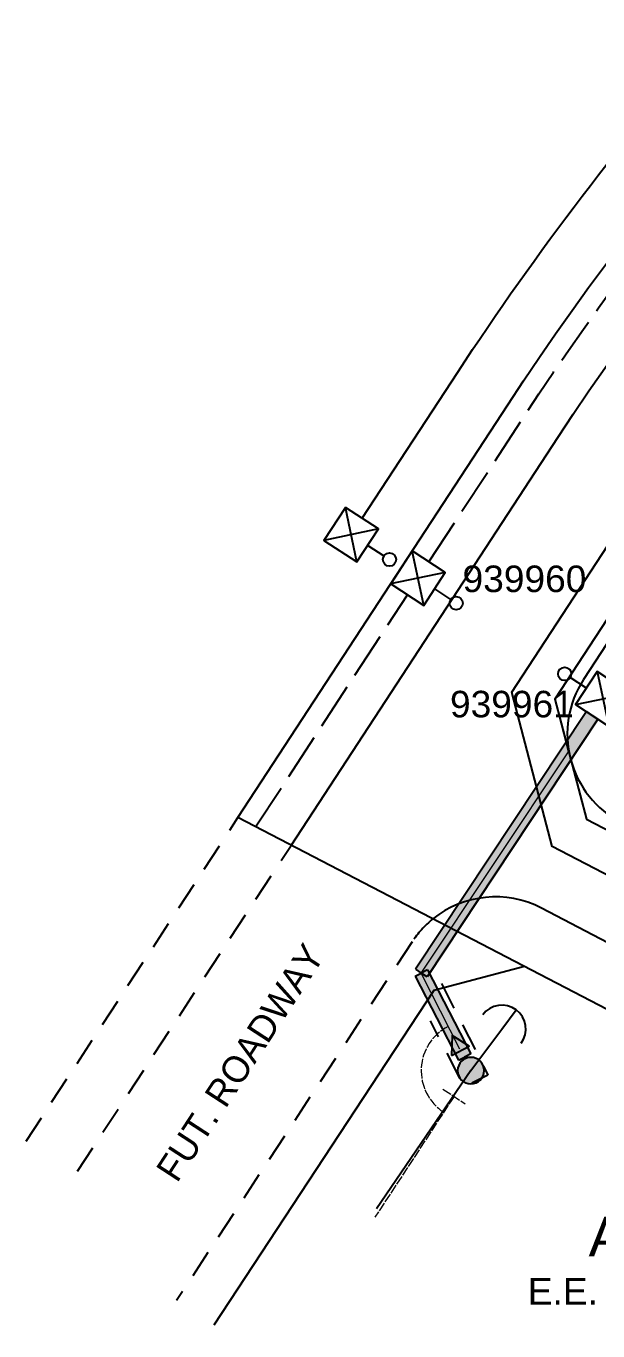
# Model space of a CAD drawing. Header units: metres. Extents: x 303798 to 304438, y 6274082 to 6274908.
# Drawn here: x 303797.7 to 303840.8, y 6274312.7 to 6274411.1 of the extents above; entities that cross this region are included whole.
import ezdxf
from ezdxf.enums import TextEntityAlignment as Align

# ---------------------------------------------------------------- set-up
doc = ezdxf.new("R2010")
doc.units = ezdxf.units.M
doc.header["$LTSCALE"] = 0.7
for name, pattern in [('Cable Exist OH', [1, 1, 0]), ('Dash', [5, 3, -2]), ('IE Trench LV', [6.5, 5, -1.5])]:
    doc.linetypes.add(name, pattern=pattern)
doc.layers.get('0').update_dxf_attribs({"color": 6})
for name, color, linetype in [('_User Miscellaneous1', 3, 'Continuous'), ('_User Miscellaneous11', 7, 'Continuous'), ('_User Miscellaneous7', 150, 'Continuous'), ('_User Miscellaneous8', 7, 'Continuous'), ('_User Miscellaneous9', 8, 'Continuous'), ('_User_HV_Exist', 7, 'Continuous'), ('Cadastre Developer_SP_NEW', 4, 'Continuous'), ('Cadastre Easements_SP_NEW', 7, 'Continuous'), ('Cadastre Roads_SP_NEW', 8, 'Continuous'), ('Duct_SP_NEW', 2, 'Continuous'), ('Equip_SP_HV_NEW', 2, 'Continuous'), ('Mains_HV_NEW_V97', 2, 'Continuous'), ('Mains_LV_NEW_R6', 2, 'Continuous'), ('Mains_LV_NEW_T84', 2, 'Continuous'), ('OH_Details_SP_MISC', 6, 'Continuous'), ('SupportsOH_SP_MISC', 7, 'Continuous'), ('SupportsOH_SP_TR_HV_LV_SL_EXT', 7, 'Continuous'), ('SupportsUG_SP_LV_SL_NEW', 2, 'Continuous'), ('Trench_SP_NEW', 2, 'Continuous')]:
    doc.layers.add(name, color=color, linetype=linetype)
doc.layers.add('_User Miscellaneous5', color=7, linetype='Continuous', lineweight=35)
doc.layers.add('_User Notes', color=7, linetype='Continuous', plot=False)
doc.styles.add('ARIAL', font='arial.ttf', dxfattribs={"height": 2})
doc.styles.add('Dot', font='dotfont.shx', dxfattribs={"height": 2})
doc.styles.add('POLE_LABEL', font='arial.ttf')
doc.styles.add('SL_LABEL', font='arial.ttf')
doc.styles.get("Standard").update_dxf_attribs({"font": 'arial.ttf'})
doc.styles.add('style1', font='iso3098b.shx')
doc.linetypes.add('Cable 1', pattern='A,10,-0.1,["//",style1,S=2.5,R=0,X=0.35,Y=-1.25],-5', length=15.1)
doc.linetypes.add('Cable New UG', pattern='A,8,-1,["x",style1,S=3.5,R=0,X=0.35,Y=-1],-3.5', length=12.5)
doc.linetypes.add('Cable Z', pattern='A,8,-1,["Z",Standard,S=2.5,R=0,X=0.35,Y=-1.25],-3.5', length=12.5)

# ---------------------------------------------------------------- blocks, each defined once
blk = doc.blocks.new('POLE_EXT')
blk.add_hatch(color=256).paths.add_polyline_path([(-1, 0, 1), (1, 0, 1)])
blk.add_lwpolyline([(-1, 0, 1), (1, 0, 1)], format="xyb", close=True)
for tag, height, flags, p in [('pNumber', 2.5, 8, (-17.84, 2.067)), ('OWNED_BY', 0.2, 9, (1.355, -0.4)), ('SPECIAL_USE', 0.2, 9, (1.355, -0.8)), ('STATE', 0.2, 9, (1.355, -1)), ('PARENT', 0.2, 9, (1.355, -0.6)), ('cLV', 0.2, 9, (1.355, -1.4)), ('cHV', 0.2, 9, (1.355, -2)), ('hDepth', 0.2, 9, (1.355, -1.6)), ('hDia', 0.2, 9, (1.355, -1.8)), ('USAGE', 0.2, 9, (1.355, -1.2)), ('LBRACKET', 0.2, 9, (1.355, -2.2)), ('LExisting', 0.2, 9, (1.355, -2.4)), ('LANTNUMBER', 0.2, 9, (1.355, -2.6)), ('LOther', 0.2, 9, (1.355, -2.8)), ('LRemove', 0.2, 9, (1.355, -3)), ('cLinedev', 0.2, 9, (1.355, -3.4)), ('pExisting', 0.2, 9, (1.355, -3.8)), ('LEGEND', 0.2, 9, (1.355, -3.2)), ('LOCATION', 0.2, 9, (1.355, -3.6)), ('PFNUMBER', 0.2, 9, (1.355, -4)), ('pFooting', 0.2, 9, (1.355, -4.4)), ('pNew', 0.2, 9, (1.355, -4.6)), ('pRelocate', 0.2, 9, (1.355, -5)), ('NEWPFNUMBER', 0.2, 9, (1.355, -4.2)), ('pRemove', 0.2, 9, (1.355, -5.2)), ('pReplace', 0.2, 9, (1.355, -5.4)), ('pStay', 0.2, 9, (1.355, -5.6)), ('pType', 0.2, 9, (1.355, -5.8)), ('cspan', 0.2, 9, (1.355, -6)), ('STREETNAME', 0.2, 9, (1.355, -6.2)), ('SUBURB', 0.2, 9, (1.355, -6.4)), ('NOTES', 0.2, 9, (1.355, -6.6)), ('MAINTAINED_BY', 0.2, 9, (1.355, -6.814)), ('OPERATED_BY', 0.2, 9, (1.355, -7.014))]:
    blk.add_attdef(tag, text='', height=height, dxfattribs=dict(flags=flags)).set_placement(p, align=Align.MIDDLE_LEFT)
at = {"style": 'POLE_LABEL', "flags": 9}
for tag, height, p in [('ASSET_NUM', 2.5, (2, 2)), ('STRUCTURE_PLANT_NUMBER', 0.2, (1.355, 0.028)), ('STREET_CODE', 0.2, (1.355, -0.2))]:
    blk.add_attdef(tag, text='', height=height, dxfattribs=at).set_placement(p, align=Align.MIDDLE_LEFT)
at = {"flags": 1}
blk.add_attdef('Z', (1.355, -7.328), '', height=0.2, dxfattribs=at)
blk = doc.blocks.new('UGOH_NEW')
blk.add_hatch(color=256).paths.add_polyline_path([(-0.753, 1.698), (0.747, 1.698), (-0.003, 2.997)])
at = {"color": 1}
blk.add_lwpolyline([(-0.753, 1.698), (0.747, 1.698), (-0.003, 2.997)], close=True, dxfattribs=at)
for tag, flags, p in [('CONSTRUCTED_VOLTAGE', 9, (1.5, 0)), ('OPERATING_VOLTAGE', 9, (1.5, -0.2)), ('ORIENTATION', 9, (1.5, -0.4)), ('STATE', 9, (1.5, -0.6)), ('OWNED_BY', 9, (1.5, -1)), ('USAGE', 9, (1.5, -0.8)), ('ACTUAL_STATUS', 9, (1.5, -1.6)), ('TYPE', 1, (1.5, -2)), ('OPERATED_BY', 9, (1.5, -1.2)), ('MAINTAINED_BY', 9, (1.5, -1.4)), ('NUMBER_OF_PHASES', 9, (1.5, -1.8))]:
    blk.add_attdef(tag, text='', height=0.2, dxfattribs=dict(flags=flags)).set_placement(p, align=Align.MIDDLE_LEFT)
blk = doc.blocks.new('*U177')
at = {"layer": '_User Miscellaneous7', "lineweight": -3}
for points in [[(1.174, -5.023), (1.174, -3.573)], [(-0.311, -5.023), (2.674, -8.008)], [(2.659, -5.023), (-0.311, -7.993)]]:
    blk.add_lwpolyline(points, dxfattribs=at)
blk.add_lwpolyline([(-0.311, -7.993), (2.659, -7.993), (2.659, -5.023), (-0.311, -5.023)], close=True, dxfattribs=at)
blk.add_circle((1.174, -3.073), 0.5, dxfattribs=at)
at = {"layer": '_User Miscellaneous8', "color": 2, "lineweight": -3}
blk.add_lwpolyline([(-1.485, 0), (1.485, 0), (1.485, 2.97), (-1.485, 2.97)], close=True, dxfattribs=at)
at = {"layer": '_User Miscellaneous9', "color": 2, "lineweight": -3}
for points in [[(-1.485, 2.97), (1.5, -0.015)], [(1.485, 2.97), (-1.485, -0.015)]]:
    blk.add_lwpolyline(points, dxfattribs=at)
at = {"style": 'POLE_LABEL', "flags": 9}
blk.add_attdef('STRUCTURE_PLANT_NUMBER', text='', height=0.2, dxfattribs=at).set_placement((1.641, 1.727), align=Align.MIDDLE_LEFT)
for tag, flags, p in [('STREET_CODE', 9, (1.641, 1.485)), ('OWNED_BY', 9, (1.641, 1.085)), ('OPERATED_BY', 9, (1.641, 0.885)), ('COLUMN_TYPE', 9, (1.641, 1.285)), ('STATE', 9, (1.641, 0.485)), ('USAGE', 9, (1.641, 0.285)), ('MAINTAINED_BY', 9, (1.641, 0.685)), ('LEGEND', 9, (1.641, 0.085)), ('SUBURB', 9, (1.641, -0.315)), ('STREETNAME', 9, (1.641, -0.515)), ('PARENT', 9, (1.641, -0.115)), ('LOCATION', 9, (1.641, -0.715)), ('NOTES', 9, (1.641, -0.915)), ('Z', 1, (1.641, -1.315)), ('LABEL_ALIGNMENT', 9, (1.641, -1.115))]:
    blk.add_attdef(tag, text='', height=0.2, dxfattribs=dict(flags=flags)).set_placement(p, align=Align.MIDDLE_LEFT)
at = {"layer": '_User Miscellaneous5', "style": 'ARIAL', "flags": 8}
blk.add_attdef('ASSET_NUM', text='', height=2, dxfattribs=at).set_placement((2, 3.485), align=Align.MIDDLE_LEFT)
blk = doc.blocks.new('*U51')
at = {"layer": '_User Miscellaneous8', "color": 2}
blk.add_line((0, 0), (0, 1.45), dxfattribs=at)
blk.add_circle((0, 1.95), 0.5, dxfattribs=at)
for tag, p, flags in [('Z', (0, 0), 1), ('OPERATED_BY', (0, -9.607), 9)]:
    blk.add_attdef(tag, p, '', height=0.2, dxfattribs=dict(flags=flags))
at = {"style": 'SL_LABEL', "flags": 9}
blk.add_attdef('STREET_CODE', text='', height=0.2, dxfattribs=at).set_placement((0, -0.2), align=Align.MIDDLE_LEFT)
at = {"flags": 9}
for tag, p in [('CONSTRUCTED_VOLTAGE', (0, -0.4)), ('CONTROL_TYPE', (0, -0.6)), ('LANTERN_PURPOSE', (0, -0.8)), ('LANTERN_TYPE', (0, -1)), ('OPERATING_VOLTAGE', (0, -1.4)), ('ORIENTATION', (0, -1.6)), ('OWNED_BY', (0, -1.8)), ('STATE', (0, -2)), ('NO_PHASES', (0, -1.2)), ('CEXIST', (0, -2.4)), ('CNEW', (0, -2.6)), ('CNUMBER', (0, -2.8)), ('CREMOVE', (0, -3)), ('USAGE', (0, -2.2)), ('CREPLACE', (0, -3.2)), ('LKINGHEIGHT', (0, -3.4)), ('LBRACKET', (0, -3.6)), ('LBRACKETVOCAB', (0, -3.8)), ('LCATEGORY', (0, -4)), ('LCHARGE1', (0, -4.2)), ('LCHARGE1PERCENT', (0, -4.4)), ('LCHARGE2', (0, -4.6)), ('LCHARGE2PERCENT', (0, -4.8)), ('LCHARGE3', (0, -5)), ('LCHARGE3PERCENT', (0, -5.2)), ('LEXIST', (0, -5.4)), ('LLAMP', (0, -5.6)), ('LLAMPVOCAB', (0, -5.8)), ('LMAST', (0, -6)), ('LMASTVOCAB', (0, -6.2)), ('LNEW', (0, -6.4)), ('LANTNUMBER', (0, -6.6)), ('LOUTREACH', (0, -7)), ('LOUTREACHVOCAB', (0, -7.2)), ('LRATECODE', (0, -7.4)), ('LREMOVE', (0, -7.6)), ('LREPLACE', (0, -7.8)), ('SUBURB', (0, -8.6)), ('STREETNAME', (0, -8.8)), ('LTYPE', (0, -8)), ('LTYPEVOCAB', (0, -8.2)), ('LEGEND', (0, -8.4)), ('LOCATION', (0, -9)), ('NOTES', (0, -9.2)), ('MAINTAINED_BY', (0, -9.863))]:
    blk.add_attdef(tag, text='', height=0.2, dxfattribs=at).set_placement(p, align=Align.MIDDLE_LEFT)
at = {"layer": '_User Notes', "style": 'SL_LABEL', "flags": 8}
blk.add_attdef('ASSET_NUM', text='', height=2.5, dxfattribs=at).set_placement((2, 2), align=Align.MIDDLE_LEFT)
at = {"layer": '_User Notes', "flags": 8}
blk.add_attdef('LNUMBER', text='', height=2.5, dxfattribs=at).set_placement((1.2, -2.8), align=Align.MIDDLE_LEFT)
blk = doc.blocks.new('*U148')
at = {"layer": '_User Miscellaneous7', "lineweight": -3}
for points in [[(0, -3.03), (0, -1.58)], [(-1.485, -3.03), (1.5, -6.015)], [(1.485, -3.03), (-1.485, -6)]]:
    blk.add_lwpolyline(points, dxfattribs=at)
blk.add_lwpolyline([(-1.485, -6), (1.485, -6), (1.485, -3.03), (-1.485, -3.03)], close=True, dxfattribs=at)
blk.add_circle((0, -1.08), 0.5, dxfattribs=at)
at = {"layer": '_User Miscellaneous8', "color": 2, "lineweight": -3}
blk.add_lwpolyline([(-1.485, 0), (1.485, 0), (1.485, 2.97), (-1.485, 2.97)], close=True, dxfattribs=at)
at = {"layer": '_User Miscellaneous9', "color": 2, "lineweight": -3}
for points in [[(-1.485, 2.97), (1.5, -0.015)], [(1.485, 2.97), (-1.485, -0.015)]]:
    blk.add_lwpolyline(points, dxfattribs=at)
at = {"style": 'POLE_LABEL', "flags": 9}
blk.add_attdef('STRUCTURE_PLANT_NUMBER', text='', height=0.2, dxfattribs=at).set_placement((1.641, 1.727), align=Align.MIDDLE_LEFT)
for tag, flags, p in [('STREET_CODE', 9, (1.641, 1.485)), ('OWNED_BY', 9, (1.641, 1.085)), ('OPERATED_BY', 9, (1.641, 0.885)), ('COLUMN_TYPE', 9, (1.641, 1.285)), ('STATE', 9, (1.641, 0.485)), ('USAGE', 9, (1.641, 0.285)), ('MAINTAINED_BY', 9, (1.641, 0.685)), ('LEGEND', 9, (1.641, 0.085)), ('SUBURB', 9, (1.641, -0.315)), ('STREETNAME', 9, (1.641, -0.515)), ('PARENT', 9, (1.641, -0.115)), ('LOCATION', 9, (1.641, -0.715)), ('NOTES', 9, (1.641, -0.915)), ('Z', 1, (1.641, -1.315)), ('LABEL_ALIGNMENT', 9, (1.641, -1.115))]:
    blk.add_attdef(tag, text='', height=0.2, dxfattribs=dict(flags=flags)).set_placement(p, align=Align.MIDDLE_LEFT)
at = {"layer": '_User Miscellaneous5', "style": 'ARIAL', "flags": 8}
blk.add_attdef('ASSET_NUM', text='', height=2, dxfattribs=at).set_placement((2, 3.485), align=Align.MIDDLE_LEFT)
blk = doc.blocks.new('*U242')
at = {"linetype": 'Continuous', "ltscale": 0.3}
blk.add_line((5.709, 0), (1.8, 0), dxfattribs=at)
at = {"ltscale": 0.5, "flags": 128}
blk.add_lwpolyline([(1.8, 0), (0, 0)], dxfattribs=at)
blk.add_arc((1.8, 0), 1.8, 90, 270)

msp = doc.modelspace()

# ---------------------------------------------------------------- hatches: boundary and pattern name
at = {"layer": '_User Miscellaneous11'}
h = msp.add_hatch(color=256, dxfattribs=at)
h.dxf.hatch_style = 1
h.paths.add_polyline_path([(303840.766, 6274358.85), (303839.899, 6274359.425), (303827.035, 6274340.002), (303827.902, 6274339.428)])
h = msp.add_hatch(color=256, dxfattribs=at)
h.dxf.hatch_style = 1
h.paths.add_polyline_path([(303827.935, 6274339.945), (303827.002, 6274339.485), (303830.271, 6274333.144), (303831.196, 6274333.621)])

# ---------------------------------------------------------------- linework, layer by layer
at = {"layer": '_User_HV_Exist', "color": 7, "linetype": 'Cable Exist OH', "lineweight": 0, "flags": 128}
for points in [[(303829.1, 6274330.966), (303830.774, 6274329.871)], [(303829.937, 6274330.419), (303823.981, 6274321.311)]]:
    msp.add_lwpolyline(points, dxfattribs=at)
at = {"layer": '_User_HV_Exist', "color": 7, "linetype": 'Cable Exist OH', "lineweight": 0}
msp.add_arc((303831.208, 6274332.362), 3.745, 117.17822, 236.81905, dxfattribs=at)
at = {"layer": 'Cadastre Developer_SP_NEW'}
msp.add_lwpolyline([(304250.145, 6274090.016), (304250.145, 6274090.016), (304164.802, 6274134.451, -0.130913), (304133.448, 6274163.103), (304120.616, 6274183.12, 0.130987), (304098.749, 6274203.097), (303813.661, 6274351.429), (303833.989, 6274382.552, -0.158481), (303938.415, 6274466.63), (304215.63, 6274572.093), (304291.873, 6274601.099, 0.03126), (304302.073, 6274605.736, 0.003846), (304303.286, 6274606.394, 0.213777), (304318.059, 6274626.031, -0.318953), (304336.749, 6274642.741, 0.209376), (304361.086, 6274656.831, 0.147736), (304370.725, 6274684.094), (304375.498, 6274786.665)], format="xyb", dxfattribs=at)
at = {"layer": 'Cadastre Developer_SP_NEW', "color": 8, "linetype": 'Dash'}
msp.add_lwpolyline([(303797.716, 6274327.054), (303813.661, 6274351.429)], dxfattribs=at)
at = {"layer": 'Cadastre Developer_SP_NEW'}
msp.add_lwpolyline([(303835.243, 6274340.2), (303828.406, 6274338.41), (303811.841, 6274313.177)], dxfattribs=at)
at = {"layer": 'Cadastre Easements_SP_NEW', "color": 2, "linetype": 'Dash', "flags": 128}
msp.add_lwpolyline([(303828.982, 6274338.939), (303832.49, 6274332.031), (303830.705, 6274331.128), (303828.166, 6274336.119)], dxfattribs=at)
at = {"layer": 'Cadastre Roads_SP_NEW'}
for points in [[(303817.673, 6274349.341), (303837.756, 6274380.091, -0.158481), (303940.015, 6274462.425), (304217.231, 6274567.887)], [(304133.829, 6274515.723, 0.414214), (304124.152, 6274520.066), (303944.139, 6274451.583, 0.158481), (303847.468, 6274373.748), (303839.685, 6274361.831, 0.443462), (303842.503, 6274351.077), (303901.284, 6274320.493, 0.414214), (303911.399, 6274323.684), (303915.778, 6274332.1, -0.189137), (303996.575, 6274402.521), (304072.315, 6274431.335), (304073.303, 6274431.682, -0.396683), (304098.697, 6274419.639)], [(304123.966, 6274186.224, 0.127685), (304100.826, 6274207.089), (303840.948, 6274342.304), (303836.513, 6274344.612, 0.298216), (303828.338, 6274343.792, 0.298216)]]:
    msp.add_lwpolyline(points, format="xyb", dxfattribs=at)
at = {"layer": 'Cadastre Roads_SP_NEW', "linetype": 'Dash'}
for points in [[(303801.58, 6274324.788), (303817.673, 6274349.341)], [(303826.772, 6274342.06), (303809.044, 6274315.047)]]:
    msp.add_lwpolyline(points, dxfattribs=at)
msp.add_lwpolyline([(303828.338, 6274343.792, 0.078335), (303826.772, 6274342.06)], format="xyb", dxfattribs=at)
at = {"layer": 'Duct_SP_NEW'}
for p, q in [((303839.899, 6274359.425), (303827.035, 6274340.002)), ((303839.899, 6274359.425), (303840.333, 6274359.138)), ((303840.766, 6274358.85), (303827.902, 6274339.428)), ((303840.766, 6274358.85), (303840.333, 6274359.138)), ((303827.007, 6274339.477), (303827.469, 6274339.715)), ((303827.035, 6274340.002), (303827.469, 6274339.715)), ((303827.931, 6274339.953), (303827.469, 6274339.715)), ((303827.902, 6274339.428), (303827.469, 6274339.715)), ((303827.931, 6274339.953), (303831.196, 6274333.621)), ((303827.007, 6274339.477), (303830.271, 6274333.144)), ((303830.271, 6274333.144), (303830.733, 6274333.383)), ((303831.196, 6274333.621), (303830.733, 6274333.383))]:
    msp.add_line(p, q, dxfattribs=at)
at = {"layer": 'Mains_HV_NEW_V97', "color": 2, "linetype": 'Cable 1', "lineweight": 0, "flags": 128}
msp.add_lwpolyline([(303827.469, 6274339.715), (303838.567, 6274356.396), (303837.529, 6274360.358), (303846.629, 6274374.305, -0.009223), (303850.813, 6274380.457), (303876.899, 6274417.596), (303894.379, 6274405.782)], format="xyb", dxfattribs=at)
msp.add_lwpolyline([(303830.363, 6274333.978), (303827.469, 6274339.715)], dxfattribs=at)
at = {"layer": 'Mains_LV_NEW_R6', "color": 2, "linetype": 'Cable Z', "flags": 128}
msp.add_lwpolyline([(303823.023, 6274373.991), (303830.221, 6274385.012, -0.036681), (303849.894, 6274410.789)], format="xyb", dxfattribs=at)
at = {"layer": 'Mains_LV_NEW_T84', "linetype": 'Cable New UG'}
msp.add_lwpolyline([(303898.678, 6274364.286), (303902.069, 6274361.963), (303895.588, 6274352.505), (303866.336, 6274372.432), (303866.336, 6274372.432), (303852.071, 6274382.206, 0.011902), (303846.631, 6274374.295), (303837.529, 6274360.359), (303839.902, 6274351.303), (303901.586, 6274319.209), (303911.875, 6274322.453), (303916.655, 6274331.635, -0.056853), (303935.102, 6274358.975, 0.056853)], format="xyb", dxfattribs=at)
at = {"layer": 'Mains_LV_NEW_T84', "linetype": 'Cable New UG', "flags": 128}
msp.add_lwpolyline([(303928.182, 6274327.746, 0.003487), (303927.311, 6274326.1), (303920.393, 6274312.804), (303909.391, 6274318.524), (303901.303, 6274315.974), (303837.337, 6274349.255), (303834.29, 6274360.885), (303846.186, 6274379.099)], format="xyb", dxfattribs=at)
at = {"layer": 'OH_Details_SP_MISC', "color": 7, "linetype": 'Continuous', "flags": 128}
msp.add_lwpolyline([(303831.208, 6274332.362), (303824.087, 6274321.947)], dxfattribs=at)
at = {"layer": 'Trench_SP_NEW', "linetype": 'IE Trench LV', "flags": 128}
msp.add_lwpolyline([(303828.046, 6274370.71), (303835.245, 6274381.731, -0.036634), (303854.358, 6274406.779)], format="xyb", dxfattribs=at)
msp.add_lwpolyline([(303814.998, 6274350.733), (303826.422, 6274368.223)], dxfattribs=at)

# ---------------------------------------------------------------- block references
at = {"layer": 'Equip_SP_HV_NEW', "rotation": 27.78941271162101}
msp.add_blockref('UGOH_NEW', (303831.208, 6274332.362), dxfattribs=at)
at = {"layer": 'SupportsOH_SP_MISC', "ltscale": 0.5, "rotation": 233.3409143893642}
msp.add_blockref('*U242', (303834.616, 6274336.942), dxfattribs=at)
at = {"layer": 'SupportsOH_SP_TR_HV_LV_SL_EXT', "ltscale": 0.5}
msp.add_blockref('POLE_EXT', (303831.208, 6274332.362), dxfattribs=at)
at = {"layer": 'SupportsUG_SP_LV_SL_NEW', "ltscale": 0.5}
ref = msp.add_blockref('*U148', (303825.978, 6274370.287), dxfattribs=dict(at, rotation=236.8501315742871))
ref.add_attrib('ASSET_NUM_001', '939960', (303830.578, 6274368.429), dxfattribs={"layer": '_User Miscellaneous5', "height": 2, "style": 'ARIAL'})
for p, rotation in [((303828.465, 6274368.663), 236.8501315742871), ((303839.901, 6274361.193), 56.85014438026172)]:
    msp.add_blockref('*U51', p, dxfattribs=dict(at, rotation=rotation))
ref = msp.add_blockref('*U177', (303842.388, 6274359.569), dxfattribs=dict(at, rotation=56.85014438026172))
ref.add_attrib('ASSET_NUM_001', '939961', (303829.633, 6274358.988), dxfattribs={"layer": '_User Miscellaneous5', "height": 2, "style": 'ARIAL'})

# ---------------------------------------------------------------- texts
at = {"layer": '_User Miscellaneous1', "color": 2, "style": 'ARIAL'}
msp.add_text('ARP 3442', height=3, dxfattribs=at).set_placement((303849.62, 6274318.365), align=Align.CENTER)
at = {"layer": '_User Miscellaneous11', "color": 7, "style": 'ARIAL'}
msp.add_text('E.E. DRG. No. 506142', height=2, dxfattribs=at).set_placement((303849.62, 6274314.738), align=Align.CENTER)
at = {"layer": 'Cadastre Roads_SP_NEW', "insert": (303813.849, 6274332.967), "char_height": 2, "width": 27.59103, "attachment_point": 5, "rotation": 56.92539, "line_spacing_factor": 0.8, "style": 'Dot'}
msp.add_mtext('\\pt58,60;FUT. ROADWAY', dxfattribs=at)

doc.saveas('drawing.dxf')
